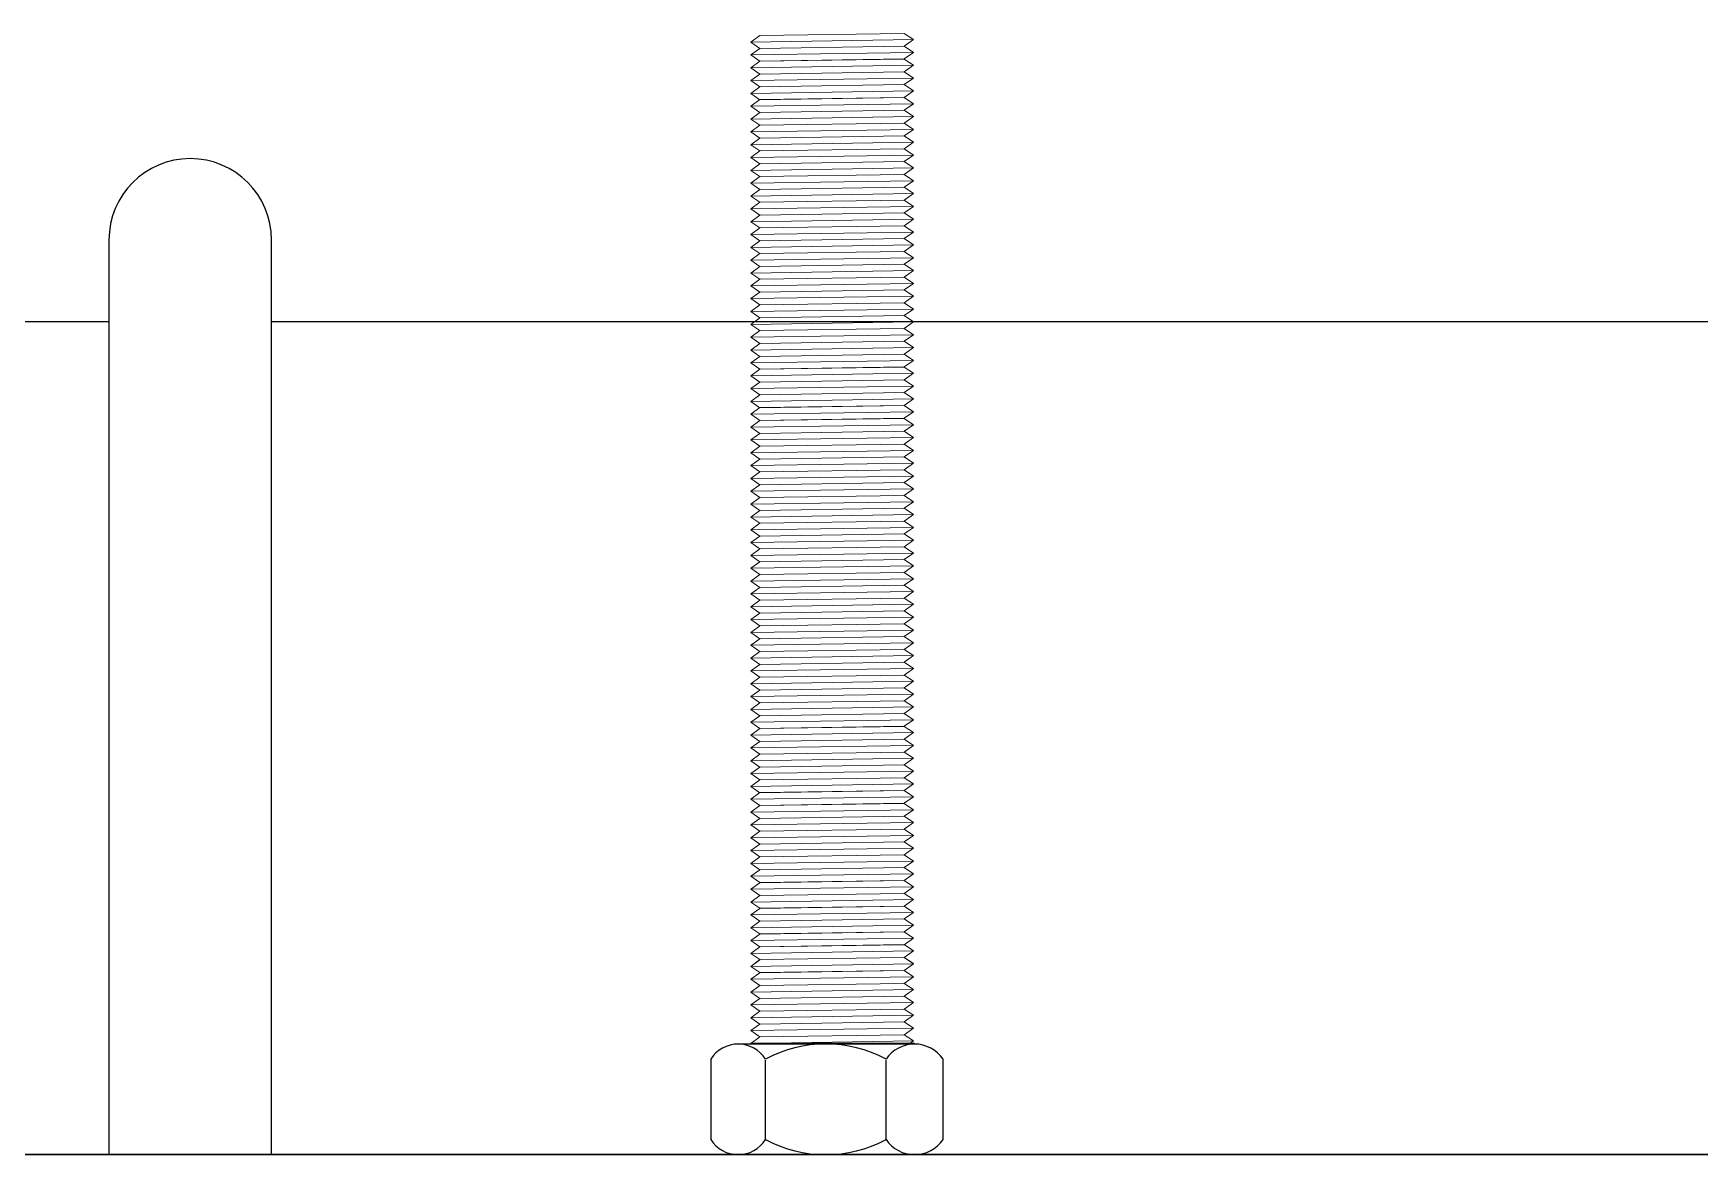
# Model space of a CAD drawing. Header units: millimetres. Extents: x -17263 to -7565, y 1486 to 4446.
# Drawn here: x -11114 to -11063.3, y 3941.3 to 3975.4 of the extents above; entities that cross this region are included whole.
import ezdxf

# ---------------------------------------------------------------- set-up
doc = ezdxf.new("R2010")
doc.units = ezdxf.units.MM
doc.layers.add('Canalización nueva', color=6, linetype='Continuous')

msp = doc.modelspace()

# ---------------------------------------------------------------- linework, layer by layer
at = {"layer": 'Canalización nueva', "linetype": 'Continuous', "lineweight": 0}
for p, q in [((-11091.944, 3975.286), (-11092.217, 3975.087)), ((-11092.217, 3975.087), (-11087.264, 3975.162)), ((-11091.944, 3975.286), (-11087.552, 3975.352)), ((-11087.552, 3975.352), (-11087.264, 3975.162)), ((-11087.552, 3974.962), (-11087.264, 3975.162)), ((-11091.938, 3974.896), (-11092.217, 3975.087)), ((-11091.944, 3974.896), (-11092.217, 3974.697)), ((-11092.217, 3974.697), (-11087.264, 3974.772)), ((-11091.938, 3974.506), (-11092.217, 3974.697)), ((-11091.944, 3974.896), (-11087.552, 3974.963)), ((-11091.939, 3974.896), (-11087.552, 3974.962)), ((-11091.938, 3974.896), (-11087.546, 3974.962)), ((-11087.552, 3974.963), (-11087.264, 3974.772)), ((-11087.552, 3974.573), (-11087.264, 3974.772)), ((-11091.944, 3974.506), (-11092.217, 3974.307)), ((-11092.217, 3974.307), (-11087.264, 3974.382)), ((-11091.938, 3974.116), (-11092.217, 3974.307)), ((-11091.944, 3974.116), (-11092.217, 3973.917)), ((-11091.944, 3974.506), (-11087.552, 3974.572)), ((-11091.944, 3974.116), (-11087.552, 3974.183)), ((-11091.939, 3974.506), (-11087.552, 3974.573)), ((-11091.939, 3974.116), (-11087.552, 3974.182)), ((-11091.938, 3974.506), (-11087.546, 3974.572)), ((-11091.938, 3974.116), (-11087.546, 3974.182)), ((-11087.552, 3974.572), (-11087.264, 3974.382)), ((-11087.552, 3974.182), (-11087.264, 3974.382)), ((-11087.552, 3974.183), (-11087.264, 3973.992)), ((-11092.217, 3973.917), (-11087.264, 3973.992)), ((-11091.938, 3973.726), (-11092.217, 3973.917)), ((-11091.944, 3973.725), (-11092.217, 3973.526)), ((-11092.217, 3973.526), (-11087.264, 3973.601)), ((-11091.944, 3973.725), (-11087.552, 3973.792)), ((-11091.939, 3973.726), (-11087.552, 3973.792)), ((-11091.938, 3973.726), (-11087.546, 3973.792)), ((-11087.552, 3973.792), (-11087.264, 3973.992)), ((-11087.552, 3973.792), (-11087.264, 3973.601)), ((-11087.552, 3973.402), (-11087.264, 3973.601)), ((-11091.938, 3973.335), (-11092.217, 3973.526)), ((-11091.944, 3973.336), (-11092.217, 3973.137)), ((-11092.217, 3973.137), (-11087.264, 3973.212)), ((-11091.938, 3972.946), (-11092.217, 3973.137)), ((-11091.944, 3973.336), (-11087.552, 3973.403)), ((-11091.939, 3973.335), (-11087.552, 3973.402)), ((-11091.938, 3973.335), (-11087.546, 3973.402)), ((-11087.552, 3973.403), (-11087.264, 3973.212)), ((-11087.552, 3973.012), (-11087.264, 3973.212)), ((-11091.944, 3972.946), (-11092.217, 3972.747)), ((-11092.217, 3972.747), (-11087.264, 3972.822)), ((-11091.938, 3972.556), (-11092.217, 3972.747)), ((-11091.944, 3972.946), (-11087.552, 3973.012)), ((-11091.944, 3972.556), (-11087.552, 3972.622)), ((-11091.939, 3972.946), (-11087.552, 3973.012)), ((-11091.939, 3972.556), (-11087.552, 3972.622)), ((-11091.938, 3972.946), (-11087.546, 3973.012)), ((-11091.938, 3972.556), (-11087.546, 3972.622)), ((-11087.552, 3973.012), (-11087.264, 3972.822)), ((-11087.552, 3972.622), (-11087.264, 3972.822)), ((-11087.552, 3972.623), (-11087.264, 3972.432)), ((-11091.944, 3972.556), (-11092.217, 3972.357)), ((-11092.217, 3972.357), (-11087.264, 3972.432)), ((-11091.938, 3972.166), (-11092.217, 3972.357)), ((-11091.944, 3972.166), (-11092.217, 3971.966)), ((-11091.944, 3972.166), (-11087.552, 3972.232)), ((-11091.939, 3972.166), (-11087.552, 3972.232)), ((-11091.938, 3972.166), (-11087.546, 3972.232)), ((-11087.552, 3972.232), (-11087.264, 3972.432)), ((-11087.552, 3972.232), (-11087.264, 3972.041)), ((-11092.217, 3971.967), (-11087.264, 3972.041)), ((-11091.938, 3971.775), (-11092.217, 3971.966)), ((-11091.944, 3971.776), (-11092.217, 3971.577)), ((-11092.217, 3971.577), (-11087.264, 3971.652)), ((-11091.938, 3971.386), (-11092.217, 3971.577)), ((-11091.944, 3971.776), (-11087.552, 3971.842)), ((-11091.939, 3971.776), (-11087.552, 3971.842)), ((-11091.938, 3971.776), (-11087.546, 3971.842)), ((-11087.552, 3971.842), (-11087.264, 3972.041)), ((-11087.552, 3971.842), (-11087.264, 3971.652)), ((-11087.552, 3971.452), (-11087.264, 3971.652)), ((-11091.944, 3971.385), (-11092.217, 3971.186)), ((-11092.217, 3971.186), (-11087.264, 3971.261)), ((-11091.938, 3970.995), (-11092.217, 3971.186)), ((-11091.944, 3971.385), (-11087.552, 3971.452)), ((-11091.944, 3970.996), (-11087.552, 3971.062)), ((-11091.939, 3971.386), (-11087.552, 3971.452)), ((-11091.939, 3970.995), (-11087.552, 3971.062)), ((-11091.938, 3971.386), (-11087.546, 3971.452)), ((-11091.938, 3970.995), (-11087.546, 3971.062)), ((-11087.552, 3971.452), (-11087.264, 3971.261)), ((-11087.552, 3971.062), (-11087.264, 3971.261)), ((-11087.552, 3971.063), (-11087.264, 3970.872)), ((-11091.944, 3970.996), (-11092.217, 3970.797)), ((-11092.217, 3970.797), (-11087.264, 3970.872)), ((-11091.938, 3970.606), (-11092.217, 3970.797)), ((-11091.944, 3970.605), (-11092.217, 3970.406)), ((-11091.944, 3970.605), (-11087.552, 3970.671)), ((-11091.939, 3970.606), (-11087.552, 3970.672)), ((-11091.938, 3970.606), (-11087.546, 3970.672)), ((-11087.552, 3970.672), (-11087.264, 3970.872)), ((-11087.552, 3970.671), (-11087.264, 3970.481)), ((-11092.217, 3970.406), (-11087.264, 3970.481)), ((-11091.938, 3970.215), (-11092.217, 3970.406)), ((-11091.944, 3970.215), (-11092.217, 3970.016)), ((-11092.217, 3970.016), (-11087.264, 3970.091)), ((-11091.944, 3970.215), (-11087.552, 3970.281)), ((-11091.939, 3970.215), (-11087.552, 3970.281)), ((-11091.938, 3970.215), (-11087.546, 3970.281)), ((-11087.552, 3970.281), (-11087.264, 3970.481)), ((-11087.552, 3970.282), (-11087.264, 3970.091)), ((-11087.552, 3969.891), (-11087.264, 3970.091)), ((-11091.938, 3969.825), (-11092.217, 3970.016)), ((-11091.944, 3969.825), (-11092.217, 3969.625)), ((-11092.217, 3969.625), (-11087.264, 3969.7)), ((-11091.938, 3969.434), (-11092.217, 3969.625)), ((-11091.944, 3969.825), (-11087.552, 3969.891)), ((-11091.939, 3969.825), (-11087.552, 3969.891)), ((-11091.938, 3969.825), (-11087.546, 3969.891)), ((-11087.552, 3969.891), (-11087.264, 3969.7)), ((-11087.552, 3969.501), (-11087.264, 3969.7)), ((-11091.944, 3969.435), (-11092.217, 3969.236)), ((-11092.217, 3969.236), (-11087.264, 3969.311)), ((-11091.938, 3969.045), (-11092.217, 3969.236)), ((-11091.944, 3969.044), (-11092.217, 3968.845)), ((-11091.944, 3969.435), (-11087.552, 3969.501)), ((-11091.944, 3969.044), (-11087.552, 3969.111)), ((-11091.939, 3969.434), (-11087.552, 3969.501)), ((-11091.939, 3969.045), (-11087.552, 3969.111)), ((-11091.938, 3969.434), (-11087.546, 3969.501)), ((-11091.938, 3969.045), (-11087.546, 3969.111)), ((-11087.552, 3969.501), (-11087.264, 3969.311)), ((-11087.552, 3969.111), (-11087.264, 3969.311)), ((-11087.552, 3969.111), (-11087.264, 3968.92)), ((-11092.217, 3968.845), (-11087.264, 3968.92)), ((-11091.938, 3968.654), (-11092.217, 3968.845)), ((-11091.944, 3968.655), (-11092.217, 3968.456)), ((-11092.217, 3968.456), (-11087.264, 3968.531)), ((-11091.944, 3968.655), (-11087.552, 3968.721)), ((-11091.939, 3968.654), (-11087.552, 3968.721)), ((-11091.938, 3968.654), (-11087.546, 3968.72)), ((-11087.552, 3968.721), (-11087.264, 3968.92)), ((-11087.552, 3968.721), (-11087.264, 3968.531)), ((-11087.552, 3968.331), (-11087.264, 3968.531)), ((-11091.938, 3968.265), (-11092.217, 3968.456)), ((-11091.944, 3968.264), (-11092.217, 3968.065)), ((-11092.217, 3968.065), (-11087.264, 3968.14)), ((-11091.938, 3967.874), (-11092.217, 3968.065)), ((-11091.944, 3968.264), (-11087.552, 3968.331)), ((-11091.939, 3968.265), (-11087.552, 3968.331)), ((-11091.938, 3968.265), (-11087.546, 3968.331)), ((-11087.552, 3968.331), (-11087.264, 3968.14)), ((-11087.552, 3967.94), (-11087.264, 3968.14)), ((-11091.944, 3967.874), (-11092.217, 3967.675)), ((-11092.217, 3967.675), (-11087.264, 3967.75)), ((-11091.938, 3967.484), (-11092.217, 3967.675)), ((-11091.944, 3967.874), (-11087.552, 3967.941)), ((-11091.944, 3967.484), (-11087.552, 3967.55)), ((-11091.939, 3967.874), (-11087.552, 3967.94)), ((-11091.939, 3967.484), (-11087.552, 3967.551)), ((-11091.938, 3967.874), (-11087.546, 3967.94)), ((-11091.938, 3967.484), (-11087.546, 3967.551)), ((-11087.552, 3967.941), (-11087.264, 3967.75)), ((-11087.552, 3967.551), (-11087.264, 3967.75)), ((-11087.552, 3967.55), (-11087.264, 3967.36)), ((-11091.944, 3967.484), (-11092.217, 3967.285)), ((-11092.217, 3967.285), (-11087.264, 3967.36)), ((-11091.938, 3967.094), (-11092.217, 3967.285)), ((-11091.944, 3967.094), (-11092.217, 3966.895)), ((-11091.944, 3967.094), (-11087.552, 3967.161)), ((-11091.939, 3967.094), (-11087.552, 3967.16)), ((-11091.938, 3967.094), (-11087.546, 3967.16)), ((-11087.552, 3967.16), (-11087.264, 3967.36)), ((-11087.552, 3967.161), (-11087.264, 3966.97)), ((-11092.217, 3966.895), (-11087.264, 3966.97)), ((-11091.938, 3966.704), (-11092.217, 3966.895)), ((-11091.944, 3966.704), (-11092.217, 3966.504)), ((-11092.217, 3966.504), (-11087.264, 3966.579)), ((-11091.938, 3966.313), (-11092.217, 3966.504)), ((-11091.944, 3966.704), (-11087.552, 3966.77)), ((-11091.939, 3966.704), (-11087.552, 3966.771)), ((-11091.938, 3966.704), (-11087.546, 3966.77)), ((-11087.552, 3966.771), (-11087.264, 3966.97)), ((-11087.552, 3966.77), (-11087.264, 3966.579)), ((-11087.552, 3966.38), (-11087.264, 3966.579)), ((-11091.944, 3966.314), (-11092.217, 3966.115)), ((-11092.217, 3966.115), (-11087.264, 3966.19)), ((-11091.938, 3965.924), (-11092.217, 3966.115)), ((-11091.944, 3966.314), (-11087.552, 3966.381)), ((-11091.944, 3965.921), (-11087.552, 3965.988)), ((-11091.939, 3966.313), (-11087.552, 3966.38)), ((-11091.939, 3965.924), (-11087.552, 3965.991)), ((-11091.938, 3966.313), (-11087.546, 3966.38)), ((-11091.938, 3965.924), (-11087.546, 3965.991)), ((-11087.552, 3966.381), (-11087.264, 3966.19)), ((-11087.552, 3965.991), (-11087.264, 3966.19)), ((-11087.552, 3965.988), (-11087.264, 3965.797)), ((-11091.944, 3965.921), (-11092.217, 3965.722)), ((-11092.217, 3965.722), (-11087.264, 3965.797)), ((-11091.938, 3965.531), (-11092.217, 3965.722)), ((-11091.944, 3965.531), (-11092.217, 3965.332)), ((-11091.944, 3965.531), (-11087.552, 3965.598)), ((-11091.939, 3965.531), (-11087.552, 3965.597)), ((-11091.938, 3965.531), (-11087.546, 3965.597)), ((-11087.552, 3965.597), (-11087.264, 3965.797)), ((-11087.552, 3965.598), (-11087.264, 3965.407)), ((-11092.217, 3965.332), (-11087.264, 3965.407)), ((-11091.938, 3965.141), (-11092.217, 3965.332)), ((-11091.944, 3965.141), (-11092.217, 3964.942)), ((-11092.217, 3964.942), (-11087.264, 3965.017)), ((-11091.944, 3965.141), (-11087.552, 3965.207)), ((-11091.939, 3965.141), (-11087.552, 3965.208)), ((-11091.938, 3965.141), (-11087.546, 3965.208)), ((-11087.552, 3965.208), (-11087.264, 3965.407)), ((-11087.552, 3965.207), (-11087.264, 3965.017)), ((-11087.552, 3964.817), (-11087.264, 3965.017)), ((-11091.938, 3964.751), (-11092.217, 3964.942)), ((-11091.944, 3964.751), (-11092.217, 3964.552)), ((-11092.217, 3964.552), (-11087.264, 3964.627)), ((-11091.938, 3964.361), (-11092.217, 3964.552)), ((-11091.944, 3964.751), (-11087.552, 3964.818)), ((-11091.939, 3964.751), (-11087.552, 3964.817)), ((-11091.938, 3964.751), (-11087.546, 3964.817)), ((-11087.552, 3964.818), (-11087.264, 3964.627)), ((-11087.552, 3964.428), (-11087.264, 3964.627)), ((-11091.944, 3964.361), (-11092.217, 3964.161)), ((-11092.217, 3964.161), (-11087.264, 3964.236)), ((-11091.938, 3963.97), (-11092.217, 3964.161)), ((-11091.944, 3963.971), (-11092.217, 3963.772)), ((-11091.944, 3964.361), (-11087.552, 3964.427)), ((-11091.944, 3963.971), (-11087.552, 3964.038)), ((-11091.939, 3964.361), (-11087.552, 3964.428)), ((-11091.939, 3963.97), (-11087.552, 3964.037)), ((-11091.938, 3964.361), (-11087.546, 3964.427)), ((-11091.938, 3963.97), (-11087.546, 3964.037)), ((-11087.552, 3964.427), (-11087.264, 3964.236)), ((-11087.552, 3964.037), (-11087.264, 3964.236)), ((-11087.552, 3964.038), (-11087.264, 3963.847)), ((-11092.217, 3963.772), (-11087.264, 3963.847)), ((-11091.938, 3963.581), (-11092.217, 3963.772)), ((-11091.944, 3963.577), (-11092.217, 3963.378)), ((-11092.217, 3963.378), (-11087.264, 3963.453)), ((-11091.944, 3963.577), (-11087.552, 3963.644)), ((-11091.939, 3963.581), (-11087.552, 3963.648)), ((-11091.938, 3963.581), (-11087.546, 3963.648)), ((-11087.552, 3963.648), (-11087.264, 3963.847)), ((-11087.552, 3963.644), (-11087.264, 3963.453)), ((-11087.552, 3963.254), (-11087.264, 3963.453)), ((-11091.938, 3963.187), (-11092.217, 3963.378)), ((-11091.944, 3963.187), (-11092.217, 3962.988)), ((-11092.217, 3962.988), (-11087.264, 3963.063)), ((-11091.938, 3962.797), (-11092.217, 3962.988)), ((-11091.944, 3963.187), (-11087.552, 3963.254)), ((-11091.939, 3963.187), (-11087.552, 3963.254)), ((-11091.938, 3963.187), (-11087.546, 3963.253)), ((-11087.552, 3963.254), (-11087.264, 3963.063)), ((-11087.552, 3962.864), (-11087.264, 3963.063)), ((-11091.944, 3962.797), (-11092.217, 3962.598)), ((-11092.217, 3962.598), (-11087.264, 3962.673)), ((-11091.938, 3962.407), (-11092.217, 3962.598)), ((-11091.944, 3962.797), (-11087.552, 3962.863)), ((-11091.944, 3962.407), (-11087.552, 3962.474)), ((-11091.939, 3962.797), (-11087.552, 3962.864)), ((-11091.939, 3962.407), (-11087.552, 3962.473)), ((-11091.938, 3962.797), (-11087.546, 3962.864)), ((-11091.938, 3962.407), (-11087.546, 3962.473)), ((-11087.552, 3962.863), (-11087.264, 3962.673)), ((-11087.552, 3962.473), (-11087.264, 3962.673)), ((-11087.552, 3962.474), (-11087.264, 3962.283)), ((-11091.944, 3962.407), (-11092.217, 3962.208)), ((-11092.217, 3962.208), (-11087.264, 3962.283)), ((-11091.938, 3962.017), (-11092.217, 3962.208)), ((-11091.944, 3962.017), (-11092.217, 3961.817)), ((-11091.944, 3962.017), (-11087.552, 3962.083)), ((-11091.939, 3962.017), (-11087.552, 3962.084)), ((-11091.938, 3962.017), (-11087.546, 3962.084)), ((-11087.552, 3962.084), (-11087.264, 3962.283)), ((-11087.552, 3962.083), (-11087.264, 3961.892)), ((-11092.217, 3961.817), (-11087.264, 3961.892)), ((-11091.938, 3961.626), (-11092.217, 3961.817)), ((-11091.944, 3961.627), (-11092.217, 3961.428)), ((-11092.217, 3961.428), (-11087.264, 3961.503)), ((-11091.938, 3961.237), (-11092.217, 3961.428)), ((-11091.944, 3961.627), (-11087.552, 3961.694)), ((-11091.939, 3961.626), (-11087.552, 3961.693)), ((-11091.938, 3961.626), (-11087.546, 3961.693)), ((-11087.552, 3961.693), (-11087.264, 3961.892)), ((-11087.552, 3961.694), (-11087.264, 3961.503)), ((-11087.552, 3961.304), (-11087.264, 3961.503)), ((-11091.944, 3961.235), (-11092.217, 3961.036)), ((-11092.217, 3961.036), (-11087.264, 3961.111)), ((-11091.938, 3960.845), (-11092.217, 3961.036)), ((-11091.944, 3961.235), (-11087.552, 3961.302)), ((-11091.944, 3960.846), (-11087.552, 3960.912)), ((-11091.939, 3961.237), (-11087.552, 3961.304)), ((-11091.939, 3960.845), (-11087.552, 3960.912)), ((-11091.938, 3961.237), (-11087.546, 3961.304)), ((-11091.938, 3960.845), (-11087.546, 3960.912)), ((-11087.552, 3961.302), (-11087.264, 3961.111)), ((-11087.552, 3960.912), (-11087.264, 3961.111)), ((-11087.552, 3960.912), (-11087.264, 3960.721)), ((-11091.944, 3960.846), (-11092.217, 3960.646)), ((-11092.217, 3960.646), (-11087.264, 3960.721)), ((-11091.938, 3960.455), (-11092.217, 3960.646)), ((-11091.944, 3960.455), (-11092.217, 3960.256)), ((-11091.944, 3960.455), (-11087.552, 3960.521)), ((-11091.939, 3960.455), (-11087.552, 3960.522)), ((-11091.938, 3960.455), (-11087.546, 3960.522)), ((-11087.552, 3960.522), (-11087.264, 3960.721)), ((-11087.552, 3960.522), (-11087.264, 3960.331)), ((-11092.217, 3960.256), (-11087.264, 3960.331)), ((-11091.938, 3960.065), (-11092.217, 3960.256)), ((-11091.944, 3960.066), (-11092.217, 3959.866)), ((-11092.217, 3959.866), (-11087.264, 3959.941)), ((-11091.944, 3960.066), (-11087.552, 3960.132)), ((-11091.939, 3960.065), (-11087.552, 3960.131)), ((-11091.938, 3960.065), (-11087.546, 3960.131)), ((-11087.552, 3960.131), (-11087.264, 3960.331)), ((-11087.552, 3960.132), (-11087.264, 3959.941)), ((-11087.552, 3959.742), (-11087.264, 3959.941)), ((-11091.938, 3959.675), (-11092.217, 3959.866)), ((-11091.944, 3959.675), (-11092.217, 3959.476)), ((-11092.217, 3959.476), (-11087.264, 3959.551)), ((-11091.938, 3959.285), (-11092.217, 3959.476)), ((-11091.944, 3959.675), (-11087.552, 3959.741)), ((-11091.939, 3959.675), (-11087.552, 3959.742)), ((-11091.938, 3959.675), (-11087.546, 3959.742)), ((-11087.552, 3959.741), (-11087.264, 3959.551)), ((-11087.552, 3959.351), (-11087.264, 3959.551)), ((-11091.944, 3959.286), (-11092.217, 3959.086)), ((-11092.217, 3959.086), (-11087.264, 3959.161)), ((-11091.938, 3958.895), (-11092.217, 3959.086)), ((-11091.944, 3958.895), (-11092.217, 3958.696)), ((-11091.944, 3959.286), (-11087.552, 3959.352)), ((-11091.944, 3958.895), (-11087.552, 3958.962)), ((-11091.939, 3959.285), (-11087.552, 3959.351)), ((-11091.939, 3958.895), (-11087.552, 3958.962)), ((-11091.938, 3959.285), (-11087.546, 3959.351)), ((-11091.938, 3958.895), (-11087.546, 3958.962)), ((-11087.552, 3959.352), (-11087.264, 3959.161)), ((-11087.552, 3958.962), (-11087.264, 3959.161)), ((-11087.552, 3958.962), (-11087.264, 3958.771)), ((-11092.217, 3958.696), (-11087.264, 3958.771)), ((-11091.938, 3958.505), (-11092.217, 3958.696)), ((-11091.944, 3958.505), (-11092.217, 3958.306)), ((-11092.217, 3958.306), (-11087.264, 3958.381)), ((-11091.944, 3958.505), (-11087.552, 3958.572)), ((-11091.939, 3958.505), (-11087.552, 3958.572)), ((-11091.938, 3958.505), (-11087.546, 3958.572)), ((-11087.552, 3958.572), (-11087.264, 3958.771)), ((-11087.552, 3958.572), (-11087.264, 3958.381)), ((-11087.552, 3958.182), (-11087.264, 3958.381)), ((-11091.938, 3958.115), (-11092.217, 3958.306)), ((-11091.944, 3958.115), (-11092.217, 3957.916)), ((-11092.217, 3957.916), (-11087.264, 3957.991)), ((-11091.938, 3957.725), (-11092.217, 3957.916)), ((-11091.944, 3958.115), (-11087.552, 3958.181)), ((-11091.939, 3958.115), (-11087.552, 3958.182)), ((-11091.938, 3958.115), (-11087.546, 3958.182)), ((-11087.552, 3958.181), (-11087.264, 3957.991)), ((-11087.552, 3957.791), (-11087.264, 3957.991)), ((-11091.944, 3957.725), (-11092.217, 3957.526)), ((-11092.217, 3957.526), (-11087.264, 3957.601)), ((-11091.938, 3957.335), (-11092.217, 3957.526)), ((-11091.944, 3957.725), (-11087.552, 3957.792)), ((-11091.944, 3957.335), (-11087.552, 3957.401)), ((-11091.939, 3957.725), (-11087.552, 3957.791)), ((-11091.939, 3957.335), (-11087.552, 3957.402)), ((-11091.938, 3957.725), (-11087.546, 3957.791)), ((-11091.938, 3957.335), (-11087.546, 3957.402)), ((-11087.552, 3957.792), (-11087.264, 3957.601)), ((-11087.552, 3957.402), (-11087.264, 3957.601)), ((-11087.552, 3957.401), (-11087.264, 3957.21)), ((-11091.944, 3957.335), (-11092.217, 3957.135)), ((-11092.217, 3957.136), (-11087.264, 3957.21)), ((-11091.938, 3956.944), (-11092.217, 3957.135)), ((-11091.944, 3956.945), (-11092.217, 3956.746)), ((-11091.944, 3956.945), (-11087.552, 3957.012)), ((-11091.939, 3956.945), (-11087.552, 3957.011)), ((-11091.938, 3956.945), (-11087.546, 3957.011)), ((-11087.552, 3957.011), (-11087.264, 3957.21)), ((-11087.552, 3957.012), (-11087.264, 3956.821)), ((-11092.217, 3956.746), (-11087.264, 3956.821)), ((-11091.938, 3956.555), (-11092.217, 3956.746)), ((-11091.944, 3956.554), (-11092.217, 3956.355)), ((-11092.217, 3956.355), (-11087.264, 3956.43)), ((-11091.938, 3956.164), (-11092.217, 3956.355)), ((-11091.944, 3956.554), (-11087.552, 3956.621)), ((-11091.939, 3956.555), (-11087.552, 3956.622)), ((-11091.938, 3956.555), (-11087.546, 3956.622)), ((-11087.552, 3956.622), (-11087.264, 3956.821)), ((-11087.552, 3956.621), (-11087.264, 3956.43)), ((-11087.552, 3956.231), (-11087.264, 3956.43)), ((-11091.944, 3956.164), (-11092.217, 3955.965)), ((-11092.217, 3955.965), (-11087.264, 3956.04)), ((-11091.938, 3955.774), (-11092.217, 3955.965)), ((-11091.944, 3956.164), (-11087.552, 3956.231)), ((-11091.944, 3955.774), (-11087.552, 3955.84)), ((-11091.939, 3956.164), (-11087.552, 3956.231)), ((-11091.939, 3955.774), (-11087.552, 3955.841)), ((-11091.938, 3956.164), (-11087.546, 3956.23)), ((-11091.938, 3955.774), (-11087.546, 3955.841)), ((-11087.552, 3956.231), (-11087.264, 3956.04)), ((-11087.552, 3955.841), (-11087.264, 3956.04)), ((-11087.552, 3955.84), (-11087.264, 3955.65)), ((-11091.944, 3955.774), (-11092.217, 3955.575)), ((-11092.217, 3955.575), (-11087.264, 3955.65)), ((-11091.938, 3955.384), (-11092.217, 3955.575)), ((-11091.944, 3955.384), (-11092.217, 3955.185)), ((-11091.944, 3955.384), (-11087.552, 3955.451)), ((-11091.939, 3955.384), (-11087.552, 3955.45)), ((-11091.938, 3955.384), (-11087.546, 3955.45)), ((-11087.552, 3955.45), (-11087.264, 3955.65)), ((-11087.552, 3955.451), (-11087.264, 3955.26)), ((-11092.217, 3955.185), (-11087.264, 3955.26)), ((-11091.938, 3954.994), (-11092.217, 3955.185)), ((-11091.944, 3954.994), (-11092.217, 3954.794)), ((-11092.217, 3954.794), (-11087.264, 3954.869)), ((-11091.944, 3954.994), (-11087.552, 3955.06)), ((-11091.939, 3954.994), (-11087.552, 3955.061)), ((-11091.938, 3954.994), (-11087.546, 3955.061)), ((-11087.552, 3955.061), (-11087.264, 3955.26)), ((-11087.552, 3955.06), (-11087.264, 3954.869)), ((-11087.552, 3954.67), (-11087.264, 3954.869)), ((-11091.938, 3954.603), (-11092.217, 3954.794)), ((-11091.944, 3954.604), (-11092.217, 3954.405)), ((-11092.217, 3954.405), (-11087.264, 3954.48)), ((-11091.938, 3954.214), (-11092.217, 3954.405)), ((-11091.944, 3954.604), (-11087.552, 3954.671)), ((-11091.939, 3954.603), (-11087.552, 3954.67)), ((-11091.938, 3954.603), (-11087.546, 3954.67)), ((-11087.552, 3954.671), (-11087.264, 3954.48)), ((-11087.552, 3954.281), (-11087.264, 3954.48)), ((-11091.944, 3954.214), (-11092.217, 3954.014)), ((-11092.217, 3954.014), (-11087.264, 3954.089)), ((-11091.938, 3953.823), (-11092.217, 3954.014)), ((-11091.944, 3953.824), (-11092.217, 3953.625)), ((-11091.944, 3954.214), (-11087.552, 3954.28)), ((-11091.944, 3953.824), (-11087.552, 3953.89)), ((-11091.939, 3954.214), (-11087.552, 3954.281)), ((-11091.939, 3953.823), (-11087.552, 3953.89)), ((-11091.938, 3954.214), (-11087.546, 3954.281)), ((-11091.938, 3953.823), (-11087.546, 3953.89)), ((-11087.552, 3954.28), (-11087.264, 3954.089)), ((-11087.552, 3953.89), (-11087.264, 3954.089)), ((-11087.552, 3953.89), (-11087.264, 3953.7)), ((-11092.217, 3953.625), (-11087.264, 3953.7)), ((-11091.938, 3953.433), (-11092.217, 3953.625)), ((-11091.944, 3953.433), (-11092.217, 3953.234)), ((-11092.217, 3953.234), (-11087.264, 3953.309)), ((-11091.944, 3953.433), (-11087.552, 3953.5)), ((-11091.939, 3953.434), (-11087.552, 3953.5)), ((-11091.938, 3953.434), (-11087.546, 3953.5)), ((-11087.552, 3953.5), (-11087.264, 3953.7)), ((-11087.552, 3953.5), (-11087.264, 3953.309)), ((-11087.552, 3953.11), (-11087.264, 3953.309)), ((-11091.938, 3953.043), (-11092.217, 3953.234)), ((-11091.944, 3953.044), (-11092.217, 3952.844)), ((-11092.217, 3952.845), (-11087.264, 3952.919)), ((-11091.938, 3952.653), (-11092.217, 3952.844)), ((-11091.944, 3953.044), (-11087.552, 3953.11)), ((-11091.939, 3953.043), (-11087.552, 3953.11)), ((-11091.938, 3953.043), (-11087.546, 3953.109)), ((-11087.552, 3953.11), (-11087.264, 3952.919)), ((-11087.552, 3952.72), (-11087.264, 3952.919)), ((-11091.944, 3952.653), (-11092.217, 3952.454)), ((-11092.217, 3952.454), (-11087.264, 3952.529)), ((-11091.938, 3952.263), (-11092.217, 3952.454)), ((-11091.944, 3952.653), (-11087.552, 3952.719)), ((-11091.944, 3952.264), (-11087.552, 3952.33)), ((-11091.939, 3952.653), (-11087.552, 3952.72)), ((-11091.939, 3952.263), (-11087.552, 3952.329)), ((-11091.938, 3952.653), (-11087.546, 3952.72)), ((-11091.938, 3952.263), (-11087.546, 3952.329)), ((-11087.552, 3952.719), (-11087.264, 3952.529)), ((-11087.552, 3952.329), (-11087.264, 3952.529)), ((-11087.552, 3952.33), (-11087.264, 3952.139)), ((-11091.944, 3952.264), (-11092.217, 3952.064)), ((-11092.217, 3952.065), (-11087.264, 3952.139)), ((-11091.938, 3951.873), (-11092.217, 3952.064)), ((-11091.944, 3951.871), (-11092.217, 3951.671)), ((-11091.944, 3951.871), (-11087.552, 3951.937)), ((-11091.939, 3951.874), (-11087.552, 3951.94)), ((-11091.938, 3951.874), (-11087.546, 3951.94)), ((-11087.552, 3951.94), (-11087.264, 3952.139)), ((-11087.552, 3951.937), (-11087.264, 3951.746)), ((-11092.217, 3951.671), (-11087.264, 3951.746)), ((-11091.938, 3951.48), (-11092.217, 3951.671)), ((-11091.944, 3951.481), (-11092.217, 3951.282)), ((-11092.217, 3951.282), (-11087.264, 3951.357)), ((-11091.938, 3951.091), (-11092.217, 3951.282)), ((-11091.944, 3951.481), (-11087.552, 3951.547)), ((-11091.939, 3951.48), (-11087.552, 3951.547)), ((-11091.938, 3951.48), (-11087.546, 3951.547)), ((-11087.552, 3951.547), (-11087.264, 3951.746)), ((-11087.552, 3951.547), (-11087.264, 3951.357)), ((-11087.552, 3951.157), (-11087.264, 3951.357)), ((-11091.944, 3951.09), (-11092.217, 3950.891)), ((-11092.217, 3950.891), (-11087.264, 3950.966)), ((-11091.938, 3950.7), (-11092.217, 3950.891)), ((-11091.944, 3951.09), (-11087.552, 3951.157)), ((-11091.939, 3951.091), (-11087.552, 3951.157)), ((-11091.938, 3951.091), (-11087.546, 3951.157)), ((-11087.552, 3951.157), (-11087.264, 3950.966)), ((-11087.552, 3950.767), (-11087.264, 3950.966)), ((-11091.944, 3950.701), (-11092.217, 3950.501)), ((-11092.217, 3950.502), (-11087.264, 3950.576)), ((-11091.938, 3950.31), (-11092.217, 3950.501)), ((-11091.944, 3950.31), (-11092.217, 3950.111)), ((-11091.944, 3950.701), (-11087.552, 3950.767)), ((-11091.944, 3950.31), (-11087.552, 3950.376)), ((-11091.939, 3950.7), (-11087.552, 3950.767)), ((-11091.939, 3950.31), (-11087.552, 3950.377)), ((-11091.938, 3950.7), (-11087.546, 3950.766)), ((-11091.938, 3950.31), (-11087.546, 3950.377)), ((-11087.552, 3950.767), (-11087.264, 3950.576)), ((-11087.552, 3950.377), (-11087.264, 3950.576)), ((-11087.552, 3950.376), (-11087.264, 3950.186)), ((-11092.217, 3950.111), (-11087.264, 3950.186)), ((-11091.938, 3949.92), (-11092.217, 3950.111)), ((-11091.944, 3949.921), (-11092.217, 3949.721)), ((-11092.217, 3949.722), (-11087.264, 3949.796)), ((-11091.944, 3949.921), (-11087.552, 3949.987)), ((-11091.939, 3949.92), (-11087.552, 3949.986)), ((-11091.938, 3949.92), (-11087.546, 3949.986)), ((-11087.552, 3949.986), (-11087.264, 3950.186)), ((-11087.552, 3949.987), (-11087.264, 3949.796)), ((-11087.552, 3949.597), (-11087.264, 3949.796)), ((-11091.938, 3949.53), (-11092.217, 3949.721)), ((-11091.944, 3949.527), (-11092.217, 3949.327)), ((-11092.217, 3949.327), (-11087.264, 3949.402)), ((-11091.938, 3949.136), (-11092.217, 3949.327)), ((-11091.944, 3949.527), (-11087.552, 3949.593)), ((-11091.939, 3949.531), (-11087.552, 3949.597)), ((-11091.938, 3949.531), (-11087.546, 3949.597)), ((-11087.552, 3949.593), (-11087.264, 3949.402)), ((-11087.552, 3949.203), (-11087.264, 3949.402)), ((-11091.944, 3949.137), (-11092.217, 3948.938)), ((-11092.217, 3948.938), (-11087.264, 3949.013)), ((-11091.938, 3948.747), (-11092.217, 3948.938)), ((-11091.944, 3948.746), (-11092.217, 3948.547)), ((-11091.944, 3949.137), (-11087.552, 3949.203)), ((-11091.944, 3948.746), (-11087.552, 3948.813)), ((-11091.939, 3949.136), (-11087.552, 3949.203)), ((-11091.939, 3948.747), (-11087.552, 3948.813)), ((-11091.938, 3949.136), (-11087.546, 3949.203)), ((-11091.938, 3948.747), (-11087.546, 3948.813)), ((-11087.552, 3949.203), (-11087.264, 3949.013)), ((-11087.552, 3948.813), (-11087.264, 3949.013)), ((-11087.552, 3948.813), (-11087.264, 3948.622)), ((-11092.217, 3948.547), (-11087.264, 3948.622)), ((-11091.938, 3948.356), (-11092.217, 3948.547)), ((-11091.944, 3948.357), (-11092.217, 3948.158)), ((-11091.944, 3948.357), (-11087.552, 3948.423)), ((-11091.939, 3948.356), (-11087.552, 3948.423)), ((-11091.938, 3948.356), (-11087.546, 3948.423)), ((-11087.552, 3948.423), (-11087.264, 3948.622)), ((-11087.552, 3948.423), (-11087.264, 3948.233)), ((-11092.217, 3948.158), (-11087.264, 3948.233)), ((-11091.938, 3947.967), (-11092.217, 3948.158)), ((-11091.944, 3947.966), (-11092.217, 3947.767)), ((-11092.217, 3947.767), (-11087.264, 3947.842)), ((-11091.938, 3947.576), (-11092.217, 3947.767)), ((-11091.944, 3947.966), (-11087.552, 3948.032)), ((-11091.939, 3947.967), (-11087.552, 3948.033)), ((-11091.938, 3947.967), (-11087.546, 3948.033)), ((-11087.552, 3948.033), (-11087.264, 3948.233)), ((-11087.552, 3948.032), (-11087.264, 3947.842)), ((-11087.552, 3947.642), (-11087.264, 3947.842)), ((-11091.944, 3947.577), (-11092.217, 3947.378)), ((-11092.217, 3947.378), (-11087.264, 3947.453)), ((-11091.938, 3947.187), (-11092.217, 3947.378)), ((-11091.944, 3947.577), (-11087.552, 3947.643)), ((-11091.939, 3947.576), (-11087.552, 3947.642)), ((-11091.939, 3947.187), (-11087.552, 3947.253)), ((-11091.938, 3947.576), (-11087.546, 3947.642)), ((-11091.938, 3947.187), (-11087.546, 3947.253)), ((-11087.552, 3947.643), (-11087.264, 3947.453)), ((-11087.552, 3947.253), (-11087.264, 3947.453)), ((-11087.552, 3947.249), (-11087.264, 3947.058)), ((-11087.546, 3947.253), (-11087.269, 3947.07)), ((-11091.938, 3947.187), (-11092.217, 3946.983)), ((-11091.944, 3947.182), (-11092.217, 3946.983)), ((-11092.217, 3946.983), (-11087.264, 3947.058)), ((-11091.938, 3946.792), (-11092.217, 3946.983)), ((-11091.944, 3946.788), (-11092.217, 3946.589)), ((-11091.944, 3946.788), (-11087.552, 3946.855)), ((-11091.938, 3946.792), (-11087.552, 3946.859)), ((-11091.938, 3946.792), (-11087.546, 3946.859)), ((-11087.552, 3946.859), (-11087.264, 3947.058)), ((-11087.552, 3946.855), (-11087.264, 3946.664)), ((-11092.217, 3946.589), (-11087.264, 3946.664)), ((-11091.938, 3946.398), (-11092.217, 3946.589)), ((-11091.944, 3946.398), (-11092.217, 3946.199)), ((-11092.217, 3946.199), (-11087.264, 3946.274)), ((-11091.944, 3946.398), (-11087.552, 3946.465)), ((-11091.938, 3946.398), (-11087.552, 3946.465)), ((-11091.938, 3946.398), (-11087.546, 3946.464)), ((-11087.552, 3946.465), (-11087.264, 3946.664)), ((-11087.552, 3946.465), (-11087.264, 3946.274)), ((-11087.552, 3946.075), (-11087.264, 3946.274)), ((-11091.938, 3946.008), (-11092.217, 3946.199)), ((-11091.944, 3946.008), (-11092.217, 3945.809)), ((-11092.217, 3945.809), (-11087.264, 3945.884)), ((-11091.938, 3945.618), (-11092.217, 3945.809)), ((-11091.944, 3946.008), (-11087.552, 3946.074)), ((-11091.938, 3946.008), (-11087.552, 3946.075)), ((-11091.938, 3946.008), (-11087.546, 3946.075)), ((-11087.552, 3946.074), (-11087.264, 3945.884)), ((-11087.552, 3945.684), (-11087.264, 3945.884)), ((-11091.944, 3945.618), (-11092.217, 3945.419)), ((-11092.217, 3945.419), (-11087.264, 3945.494)), ((-11091.938, 3945.228), (-11092.217, 3945.419)), ((-11091.944, 3945.228), (-11092.217, 3945.028)), ((-11091.944, 3945.618), (-11087.552, 3945.685)), ((-11091.944, 3945.228), (-11087.552, 3945.294)), ((-11091.938, 3945.618), (-11087.552, 3945.684)), ((-11091.938, 3945.618), (-11087.546, 3945.684)), ((-11091.938, 3945.228), (-11087.552, 3945.295)), ((-11091.938, 3945.228), (-11087.546, 3945.295)), ((-11087.552, 3945.685), (-11087.264, 3945.494)), ((-11087.552, 3945.295), (-11087.264, 3945.494)), ((-11087.552, 3945.294), (-11087.264, 3945.103)), ((-11092.217, 3945.029), (-11087.264, 3945.103)), ((-11091.938, 3944.837), (-11092.217, 3945.028)), ((-11091.944, 3944.838), (-11092.217, 3944.639)), ((-11092.217, 3944.639), (-11087.264, 3944.714)), ((-11091.944, 3944.838), (-11087.552, 3944.905)), ((-11091.938, 3944.837), (-11087.552, 3944.904)), ((-11091.938, 3944.837), (-11087.546, 3944.904)), ((-11087.552, 3944.904), (-11087.264, 3945.103)), ((-11087.552, 3944.905), (-11087.264, 3944.714)), ((-11087.379, 3944.634), (-11087.264, 3944.714)), ((-11092.21, 3944.634), (-11092.217, 3944.639))]:
    msp.add_line(p, q, dxfattribs=at)
at = {"layer": 'Canalización nueva'}
for p, q in [((-11111.743, 3969.068), (-11111.743, 3941.258)), ((-11106.795, 3941.258), (-11106.795, 3969.068)), ((-11715.38, 3966.594), (-11111.743, 3966.594)), ((-11106.795, 3966.594), (-11080.92, 3966.594)), ((-11106.795, 3966.594), (-11006.236, 3966.594)), ((-11087.232, 3944.62), (-11092.6, 3944.62)), ((-11715.38, 3941.257), (-10975.413, 3941.257)), ((-11017.004, 3941.257), (-11164.004, 3941.257)), ((-11149.111, 3941.257), (-11017.004, 3941.257)), ((-10975.413, 3941.257), (-11122.413, 3941.257)), ((-11092.594, 3941.257), (-11087.274, 3941.257)), ((-11092.414, 3941.257), (-11087.418, 3941.257))]:
    msp.add_line(p, q, dxfattribs=at)
at = {"layer": 'Canalización nueva', "ltscale": 25}
for p, q in [((-11087.23, 3944.634), (-11092.222, 3944.634)), ((-11093.434, 3944.162), (-11093.434, 3941.716)), ((-11091.765, 3941.689), (-11091.765, 3944.135)), ((-11088.101, 3941.689), (-11088.101, 3944.135)), ((-11086.363, 3941.716), (-11086.363, 3944.162)), ((-11092.6, 3941.257), (-11087.232, 3941.257))]:
    msp.add_line(p, q, dxfattribs=at)
at = {"layer": 'Canalización nueva'}
msp.add_arc((-11109.269, 3969.068), 2.474, 0, 180, dxfattribs=at)
at = {"layer": 'Canalización nueva', "ltscale": 25}
for centre, radius, start, end in [((-11092.6, 3943.632), 0.988, 32.4052, 147.5948), ((-11089.933, 3940.731), 3.889, 61.8929, 118.1071), ((-11087.232, 3943.568), 1.052, 34.3451, 145.6549), ((-11092.6, 3942.245), 0.988, 212.4052, 327.5948), ((-11089.933, 3945.146), 3.889, 241.8929, 298.1071), ((-11087.232, 3942.309), 1.052, 214.3451, 325.6549)]:
    msp.add_arc(centre, radius, start, end, dxfattribs=at)

doc.saveas('drawing.dxf')
